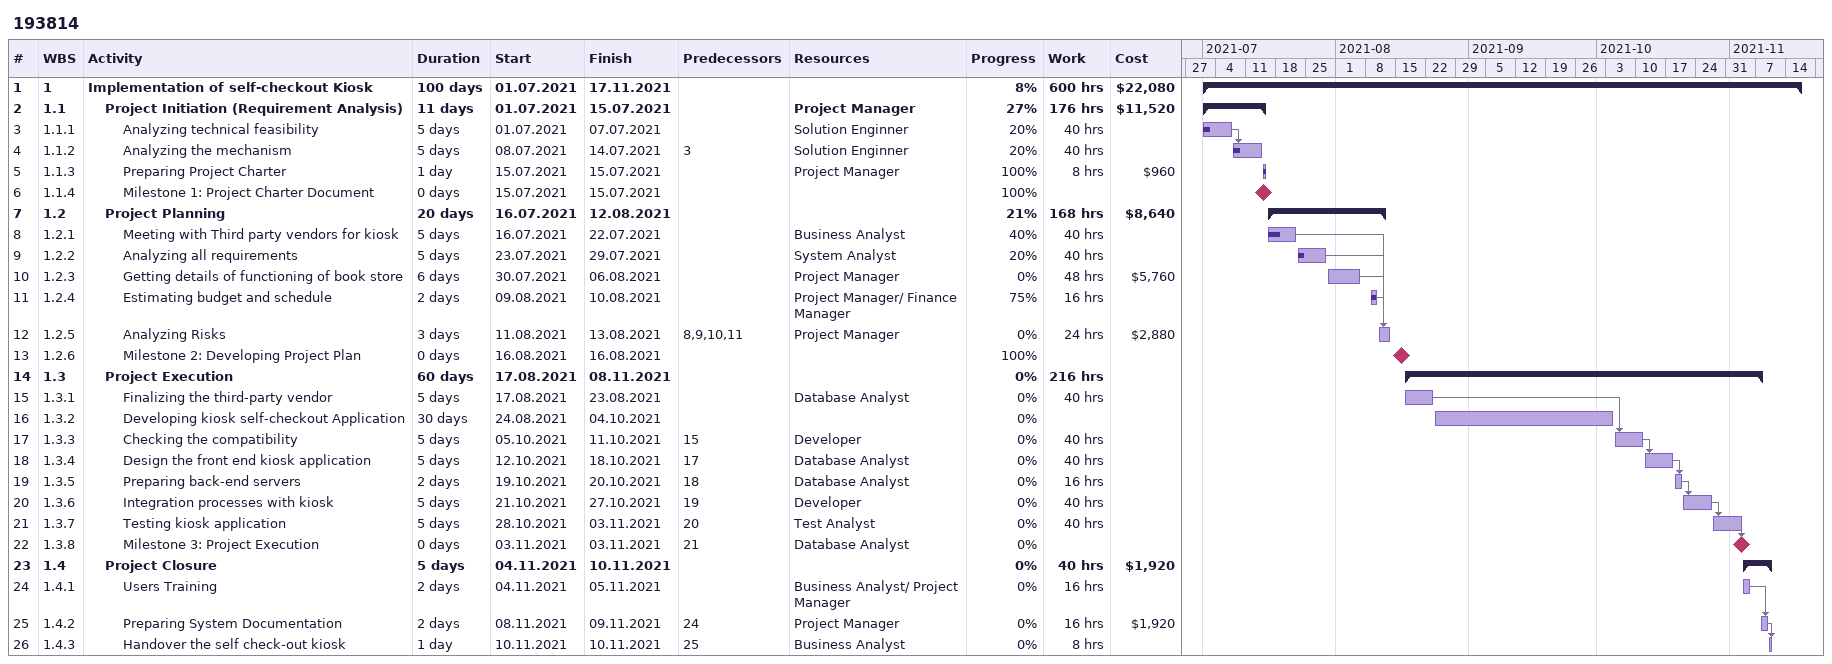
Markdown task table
193814

| ID | WBS | Task | Duration | Start | Finish | Predecessors | Resources | % complete | Work (h) | Cost ($) |
|---|---|---|---|---|---|---|---|---|---|---|
| 1 | 1 | **Implementation of self-checkout Kiosk** | 100d | 2021-07-01 | 2021-11-17 |  |  | 8 | 600 | 22080 |
| 2 | 1.1 | **Project Initiation (Requirement Analysis)** | 11d | 2021-07-01 | 2021-07-15 |  | Project Manager | 27 | 176 | 11520 |
| 3 | 1.1.1 | Analyzing technical feasibility | 5d | 2021-07-01 | 2021-07-07 |  | Solution Enginner | 20 | 40 |  |
| 4 | 1.1.2 | Analyzing the mechanism | 5d | 2021-07-08 | 2021-07-14 | 3 | Solution Enginner | 20 | 40 |  |
| 5 | 1.1.3 | Preparing Project Charter | 1d | 2021-07-15 | 2021-07-15 |  | Project Manager | 100 | 8 | 960 |
| 6 | 1.1.4 | Milestone 1: Project Charter Document | 0d | 2021-07-15 | 2021-07-15 |  |  | 100 |  |  |
| 7 | 1.2 | **Project Planning** | 20d | 2021-07-16 | 2021-08-12 |  |  | 21 | 168 | 8640 |
| 8 | 1.2.1 | Meeting with Third party vendors for kiosk | 5d | 2021-07-16 | 2021-07-22 |  | Business Analyst | 40 | 40 |  |
| 9 | 1.2.2 | Analyzing all requirements | 5d | 2021-07-23 | 2021-07-29 |  | System Analyst | 20 | 40 |  |
| 10 | 1.2.3 | Getting details of functioning of book store | 6d | 2021-07-30 | 2021-08-06 |  | Project Manager | 0 | 48 | 5760 |
| 11 | 1.2.4 | Estimating budget and schedule | 2d | 2021-08-09 | 2021-08-10 |  | Project Manager/ Finance Manager | 75 | 16 |  |
| 12 | 1.2.5 | Analyzing Risks | 3d | 2021-08-11 | 2021-08-13 | 8, 9, 10, 11 | Project Manager | 0 | 24 | 2880 |
| 13 | 1.2.6 | Milestone 2: Developing Project Plan | 0d | 2021-08-16 | 2021-08-16 |  |  | 100 |  |  |
| 14 | 1.3 | **Project Execution** | 60d | 2021-08-17 | 2021-11-08 |  |  | 0 | 216 |  |
| 15 | 1.3.1 | Finalizing the third-party vendor | 5d | 2021-08-17 | 2021-08-23 |  | Database Analyst | 0 | 40 |  |
| 16 | 1.3.2 | Developing kiosk self-checkout Application | 30d | 2021-08-24 | 2021-10-04 |  |  | 0 |  |  |
| 17 | 1.3.3 | Checking the compatibility | 5d | 2021-10-05 | 2021-10-11 | 15 | Developer | 0 | 40 |  |
| 18 | 1.3.4 | Design the front end kiosk application | 5d | 2021-10-12 | 2021-10-18 | 17 | Database Analyst | 0 | 40 |  |
| 19 | 1.3.5 | Preparing back-end servers | 2d | 2021-10-19 | 2021-10-20 | 18 | Database Analyst | 0 | 16 |  |
| 20 | 1.3.6 | Integration processes with kiosk | 5d | 2021-10-21 | 2021-10-27 | 19 | Developer | 0 | 40 |  |
| 21 | 1.3.7 | Testing kiosk application | 5d | 2021-10-28 | 2021-11-03 | 20 | Test Analyst | 0 | 40 |  |
| 22 | 1.3.8 | Milestone 3: Project Execution | 0d | 2021-11-03 | 2021-11-03 | 21 | Database Analyst | 0 |  |  |
| 23 | 1.4 | **Project Closure** | 5d | 2021-11-04 | 2021-11-10 |  |  | 0 | 40 | 1920 |
| 24 | 1.4.1 | Users Training | 2d | 2021-11-04 | 2021-11-05 |  | Business Analyst/ Project Manager | 0 | 16 |  |
| 25 | 1.4.2 | Preparing System Documentation | 2d | 2021-11-08 | 2021-11-09 | 24 | Project Manager | 0 | 16 | 1920 |
| 26 | 1.4.3 | Handover the self check-out kiosk | 1d | 2021-11-10 | 2021-11-10 | 25 | Business Analyst | 0 | 8 |  |
